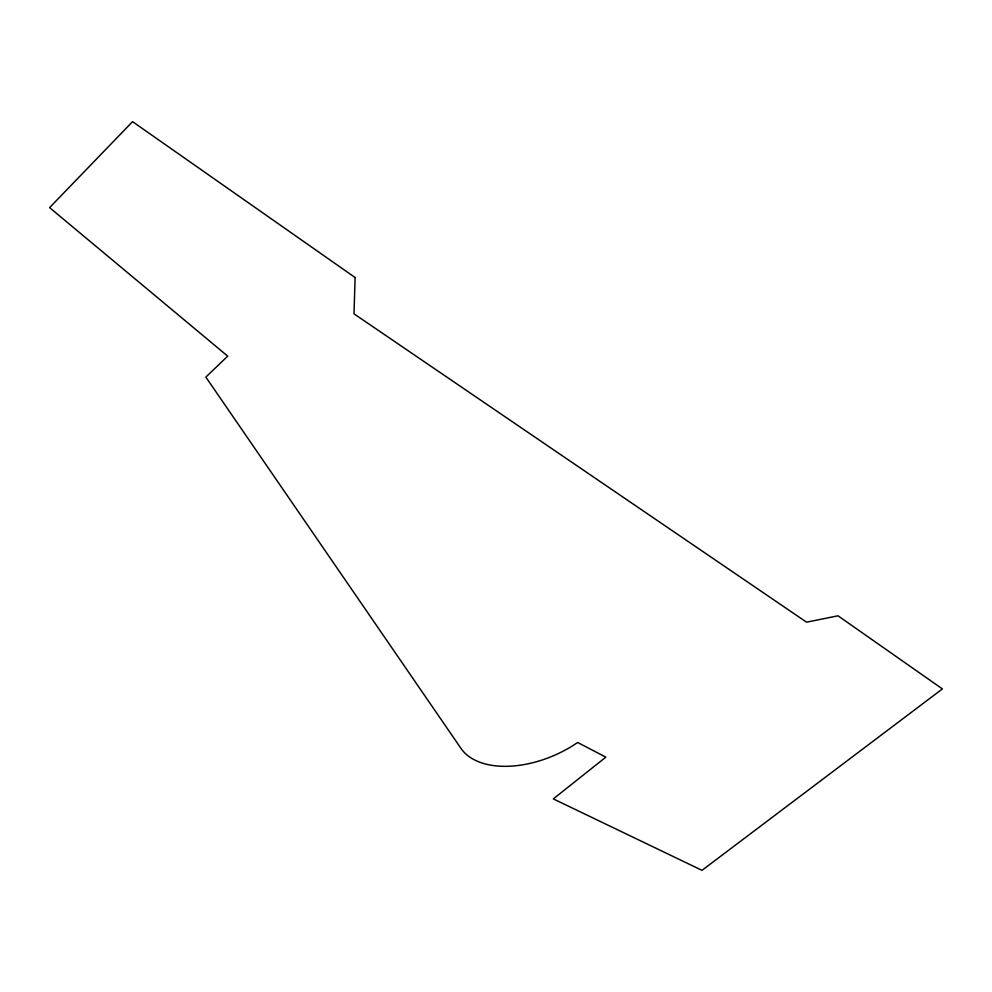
<?xml version="1.0" encoding="UTF-8"?>
<svg xmlns="http://www.w3.org/2000/svg" width="992" height="992" viewBox="0 0 992 992"><rect width="100%" height="100%" fill="white"/><g stroke="black" fill="none" stroke-linecap="round" stroke-linejoin="round"><path stroke-width="1.49" d="M355.111 277.537L353.995 313.832L806.583 622.195L837.992 615.796L942.4 688.919L702.001 870.344L553.3 798.895L605.839 757.156L577.642 742.487A84.035 49.513 -23.9 0 1 461.02 748.452L205.852 377.096L227.714 356.153L49.6 207.626L132.568 121.656L355.111 277.537"/></g></svg>
